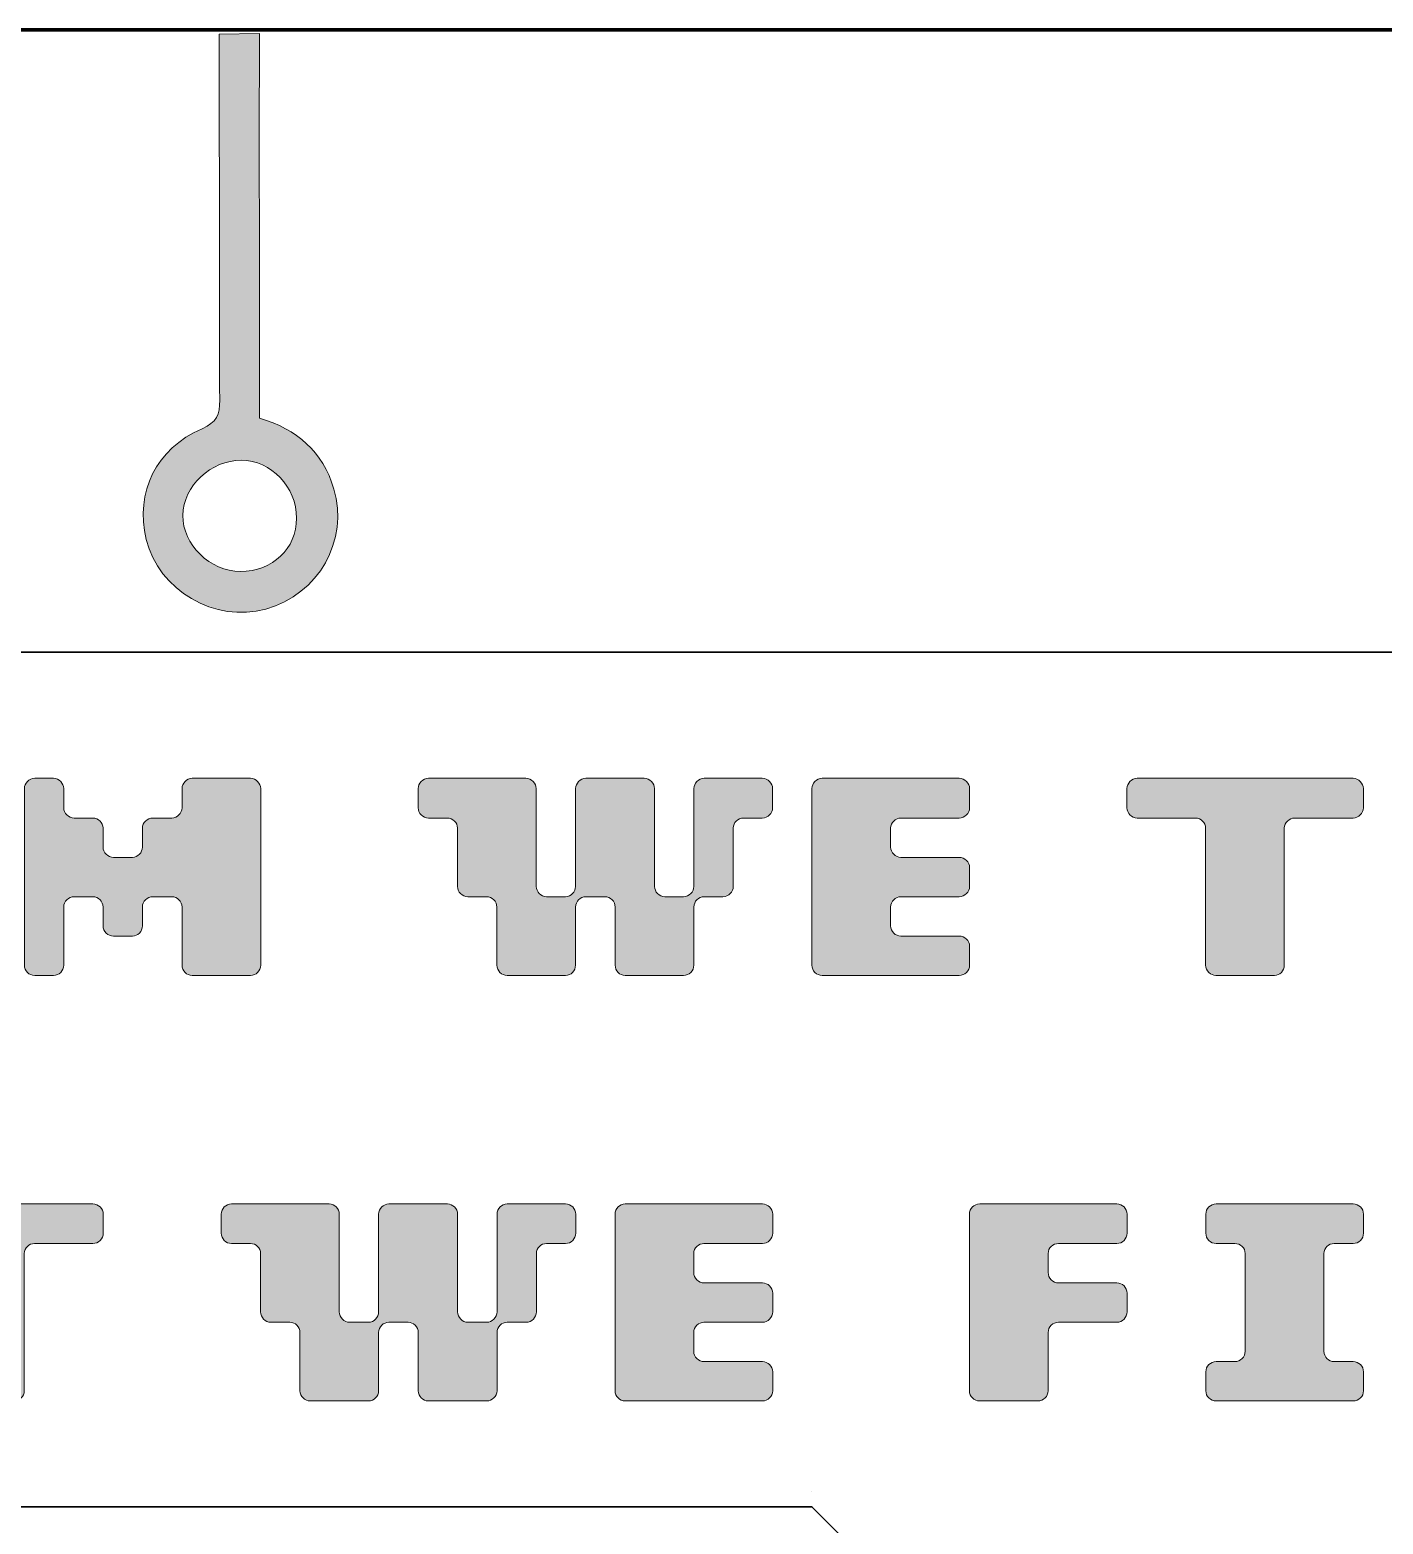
# Model space of a CAD drawing. Header units: millimetres. Extents: x -101 to 399, y 2 to 209.
# Drawn here: x 139 to 203.3, y 137.8 to 208.7 of the extents above; entities that cross this region are included whole.
import ezdxf

# ---------------------------------------------------------------- set-up
doc = ezdxf.new("R2010")
doc.units = ezdxf.units.MM
doc.header["$MEASUREMENT"] = 0
doc.layers.add('Layer 2 copy', color=7, linetype='Continuous')

# ---------------------------------------------------------------- blocks, each defined once
blk = doc.blocks.new('block 10')
at = {"color": 1, "lineweight": 70, "true_color": 0xff0000}
blk.add_open_spline([(398.696, 25.411), (398.696, 25.411), (395.696, 25.411), (395.696, 25.411), (395.696, 25.411), (395.696, 48.3), (395.696, 48.3), (395.696, 48.3), (398.696, 48.3), (398.696, 48.3), (398.696, 48.3), (398.696, 71.189), (398.696, 71.189), (398.696, 71.189), (395.696, 71.189), (395.696, 71.189), (395.696, 71.189), (395.696, 94.078), (395.696, 94.078), (395.696, 94.078), (398.696, 94.078), (398.696, 94.078), (398.696, 94.078), (398.696, 116.967), (398.696, 116.967), (398.696, 116.967), (395.696, 116.967), (395.696, 116.967), (395.696, 116.967), (395.696, 139.855), (395.696, 139.855), (395.696, 139.855), (398.696, 139.855), (398.696, 139.855), (398.696, 139.855), (398.696, 162.744), (398.696, 162.744), (398.696, 162.744), (395.696, 162.744), (395.696, 162.744), (395.696, 162.744), (395.696, 185.633), (395.696, 185.633), (395.696, 185.633), (398.696, 185.633), (398.696, 185.633), (398.696, 185.633), (398.696, 208.732), (398.696, 208.732), (398.696, 208.732), (395.696, 208.732), (395.696, 208.732), (395.696, 208.733), (-101.304, 208.733), (-101.304, 208.733), (-101.304, 208.733), (-101.304, 185.633), (-101.304, 185.633), (-101.304, 185.633), (-98.304, 185.633), (-98.304, 185.633), (-98.304, 185.633), (-98.304, 162.744), (-98.304, 162.744), (-98.304, 162.744), (-101.304, 162.744), (-101.304, 162.744), (-101.304, 162.744), (-101.304, 139.855), (-101.304, 139.855), (-101.304, 139.855), (-98.304, 139.855), (-98.304, 139.855), (-98.304, 139.855), (-98.304, 116.967), (-98.304, 116.967), (-98.304, 116.967), (-101.304, 116.967), (-101.304, 116.967), (-101.304, 116.967), (-101.304, 94.078), (-101.304, 94.078), (-101.304, 94.078), (-98.304, 94.078), (-98.304, 94.078), (-98.304, 94.078), (-98.304, 71.189), (-98.304, 71.189), (-98.304, 71.189), (-101.304, 71.189), (-101.304, 71.189), (-101.304, 71.189), (-101.304, 48.3), (-101.304, 48.3), (-101.304, 48.3), (-98.304, 48.3), (-98.304, 48.3), (-98.304, 48.3), (-98.304, 25.411), (-98.304, 25.411), (-98.304, 25.411), (-101.304, 25.411), (-101.304, 25.411), (-101.304, 25.411), (-101.304, 1.522), (-101.304, 1.522), (-101.304, 1.522), (398.696, 1.522), (398.696, 1.522), (398.696, 1.522), (398.696, 25.411), (398.696, 25.411)], degree=3, knots=[0, 0, 0, 0, 1, 1, 1, 2, 2, 2, 3, 3, 3, 4, 4, 4, 5, 5, 5, 6, 6, 6, 7, 7, 7, 8, 8, 8, 9, 9, 9, 10, 10, 10, 11, 11, 11, 12, 12, 12, 13, 13, 13, 14, 14, 14, 15, 15, 15, 16, 16, 16, 17, 17, 17, 18, 18, 18, 19, 19, 19, 20, 20, 20, 21, 21, 21, 22, 22, 22, 23, 23, 23, 24, 24, 24, 25, 25, 25, 26, 26, 26, 27, 27, 27, 28, 28, 28, 29, 29, 29, 30, 30, 30, 31, 31, 31, 32, 32, 32, 33, 33, 33, 34, 34, 34, 35, 35, 35, 36, 36, 36, 37, 37, 37, 37], dxfattribs=at)
blk = doc.blocks.new('block 11')
at = {"layer": 'Layer 2 copy', "true_color": 0xffffff}
h = blk.add_hatch(color=7, dxfattribs=at)
h.dxf.hatch_style = 2
edge = h.paths.add_edge_path()
edge.add_spline(control_points=[(138.735, 164.302), (138.735, 164.302), (138.735, 172.69), (138.735, 172.69), (138.735, 172.943), (138.954, 173.179), (139.224, 173.179), (139.224, 173.179), (140.116, 173.179), (140.116, 173.179), (140.386, 173.179), (140.605, 172.943), (140.605, 172.69), (140.605, 172.69), (140.605, 171.781), (140.605, 171.781), (140.605, 171.528), (140.84, 171.292), (141.093, 171.292), (141.093, 171.292), (141.986, 171.292), (141.986, 171.292), (142.255, 171.292), (142.474, 171.073), (142.474, 170.821), (142.474, 170.821), (142.474, 169.911), (142.474, 169.911), (142.474, 169.659), (142.71, 169.423), (142.963, 169.423), (142.963, 169.423), (143.872, 169.423), (143.872, 169.423), (144.125, 169.423), (144.344, 169.659), (144.344, 169.911), (144.344, 169.911), (144.344, 170.821), (144.344, 170.821), (144.344, 171.073), (144.58, 171.292), (144.833, 171.292), (144.833, 171.292), (145.742, 171.292), (145.742, 171.292), (145.995, 171.292), (146.23, 171.528), (146.23, 171.781), (146.23, 171.781), (146.23, 172.69), (146.23, 172.69), (146.23, 172.943), (146.449, 173.179), (146.702, 173.179), (146.702, 173.179), (149.481, 173.179), (149.481, 173.179), (149.734, 173.179), (149.97, 172.943), (149.97, 172.69), (149.97, 172.69), (149.97, 164.302), (149.97, 164.302), (149.97, 164.033), (149.734, 163.814), (149.481, 163.814), (149.481, 163.814), (146.702, 163.814), (146.702, 163.814), (146.449, 163.814), (146.23, 164.033), (146.23, 164.302), (146.23, 164.302), (146.23, 167.065), (146.23, 167.065), (146.23, 167.334), (145.995, 167.553), (145.742, 167.553), (145.742, 167.553), (144.833, 167.553), (144.833, 167.553), (144.58, 167.553), (144.344, 167.334), (144.344, 167.065), (144.344, 167.065), (144.344, 166.172), (144.344, 166.172), (144.344, 165.903), (144.125, 165.684), (143.872, 165.684), (143.872, 165.684), (142.963, 165.684), (142.963, 165.684), (142.71, 165.684), (142.474, 165.903), (142.474, 166.172), (142.474, 166.172), (142.474, 167.065), (142.474, 167.065), (142.474, 167.334), (142.255, 167.553), (141.986, 167.553), (141.986, 167.553), (141.093, 167.553), (141.093, 167.553), (140.84, 167.553), (140.605, 167.334), (140.605, 167.065), (140.605, 167.065), (140.605, 164.302), (140.605, 164.302), (140.605, 164.033), (140.386, 163.814), (140.116, 163.814), (140.116, 163.814), (139.224, 163.814), (139.224, 163.814), (138.954, 163.814), (138.735, 164.033), (138.735, 164.302)], knot_values=[0, 0, 0, 0, 1, 1, 1, 2, 2, 2, 3, 3, 3, 4, 4, 4, 5, 5, 5, 6, 6, 6, 7, 7, 7, 8, 8, 8, 9, 9, 9, 10, 10, 10, 11, 11, 11, 12, 12, 12, 13, 13, 13, 14, 14, 14, 15, 15, 15, 16, 16, 16, 17, 17, 17, 18, 18, 18, 19, 19, 19, 20, 20, 20, 21, 21, 21, 22, 22, 22, 23, 23, 23, 24, 24, 24, 25, 25, 25, 26, 26, 26, 27, 27, 27, 28, 28, 28, 29, 29, 29, 30, 30, 30, 31, 31, 31, 32, 32, 32, 33, 33, 33, 34, 34, 34, 35, 35, 35, 36, 36, 36, 37, 37, 37, 38, 38, 38, 39, 39, 39, 40, 40, 40, 40], degree=3, periodic=1)
h = blk.add_hatch(color=7, dxfattribs=at)
h.dxf.hatch_style = 2
edge = h.paths.add_edge_path()
edge.add_spline(control_points=[(161.188, 164.302), (161.188, 164.302), (161.188, 167.065), (161.188, 167.065), (161.188, 167.334), (160.969, 167.553), (160.699, 167.553), (160.699, 167.553), (159.807, 167.553), (159.807, 167.553), (159.537, 167.553), (159.318, 167.789), (159.318, 168.042), (159.318, 168.042), (159.318, 170.821), (159.318, 170.821), (159.318, 171.073), (159.099, 171.292), (158.83, 171.292), (158.83, 171.292), (157.937, 171.292), (157.937, 171.292), (157.668, 171.292), (157.448, 171.528), (157.448, 171.781), (157.448, 171.781), (157.448, 172.69), (157.448, 172.69), (157.448, 172.943), (157.668, 173.179), (157.937, 173.179), (157.937, 173.179), (162.569, 173.179), (162.569, 173.179), (162.838, 173.179), (163.057, 172.943), (163.057, 172.69), (163.057, 172.69), (163.057, 168.042), (163.057, 168.042), (163.057, 167.789), (163.293, 167.553), (163.546, 167.553), (163.546, 167.553), (164.455, 167.553), (164.455, 167.553), (164.708, 167.553), (164.927, 167.789), (164.927, 168.042), (164.927, 168.042), (164.927, 172.69), (164.927, 172.69), (164.927, 172.943), (165.163, 173.179), (165.415, 173.179), (165.415, 173.179), (168.194, 173.179), (168.194, 173.179), (168.447, 173.179), (168.683, 172.943), (168.683, 172.69), (168.683, 172.69), (168.683, 168.042), (168.683, 168.042), (168.683, 167.789), (168.902, 167.553), (169.171, 167.553), (169.171, 167.553), (170.064, 167.553), (170.064, 167.553), (170.317, 167.553), (170.553, 167.789), (170.553, 168.042), (170.553, 168.042), (170.553, 172.69), (170.553, 172.69), (170.553, 172.943), (170.771, 173.179), (171.041, 173.179), (171.041, 173.179), (173.803, 173.179), (173.803, 173.179), (174.073, 173.179), (174.292, 172.943), (174.292, 172.69), (174.292, 172.69), (174.292, 171.781), (174.292, 171.781), (174.292, 171.528), (174.073, 171.292), (173.803, 171.292), (173.803, 171.292), (172.911, 171.292), (172.911, 171.292), (172.641, 171.292), (172.422, 171.073), (172.422, 170.821), (172.422, 170.821), (172.422, 168.042), (172.422, 168.042), (172.422, 167.789), (172.203, 167.553), (171.934, 167.553), (171.934, 167.553), (171.041, 167.553), (171.041, 167.553), (170.771, 167.553), (170.553, 167.334), (170.553, 167.065), (170.553, 167.065), (170.553, 164.302), (170.553, 164.302), (170.553, 164.033), (170.317, 163.814), (170.064, 163.814), (170.064, 163.814), (167.285, 163.814), (167.285, 163.814), (167.032, 163.814), (166.813, 164.033), (166.813, 164.302), (166.813, 164.302), (166.813, 167.065), (166.813, 167.065), (166.813, 167.334), (166.578, 167.553), (166.325, 167.553), (166.325, 167.553), (165.415, 167.553), (165.415, 167.553), (165.163, 167.553), (164.927, 167.334), (164.927, 167.065), (164.927, 167.065), (164.927, 164.302), (164.927, 164.302), (164.927, 164.033), (164.708, 163.814), (164.455, 163.814), (164.455, 163.814), (161.676, 163.814), (161.676, 163.814), (161.423, 163.814), (161.188, 164.033), (161.188, 164.302)], knot_values=[0, 0, 0, 0, 1, 1, 1, 2, 2, 2, 3, 3, 3, 4, 4, 4, 5, 5, 5, 6, 6, 6, 7, 7, 7, 8, 8, 8, 9, 9, 9, 10, 10, 10, 11, 11, 11, 12, 12, 12, 13, 13, 13, 14, 14, 14, 15, 15, 15, 16, 16, 16, 17, 17, 17, 18, 18, 18, 19, 19, 19, 20, 20, 20, 21, 21, 21, 22, 22, 22, 23, 23, 23, 24, 24, 24, 25, 25, 25, 26, 26, 26, 27, 27, 27, 28, 28, 28, 29, 29, 29, 30, 30, 30, 31, 31, 31, 32, 32, 32, 33, 33, 33, 34, 34, 34, 35, 35, 35, 36, 36, 36, 37, 37, 37, 38, 38, 38, 39, 39, 39, 40, 40, 40, 41, 41, 41, 42, 42, 42, 43, 43, 43, 44, 44, 44, 45, 45, 45, 46, 46, 46, 47, 47, 47, 48, 48, 48, 48], degree=3, periodic=1)
h = blk.add_hatch(color=7, dxfattribs=at)
h.dxf.hatch_style = 2
edge = h.paths.add_edge_path()
edge.add_spline(control_points=[(176.162, 164.302), (176.162, 164.302), (176.162, 172.69), (176.162, 172.69), (176.162, 172.943), (176.381, 173.179), (176.65, 173.179), (176.65, 173.179), (183.168, 173.179), (183.168, 173.179), (183.421, 173.179), (183.657, 172.943), (183.657, 172.69), (183.657, 172.69), (183.657, 171.781), (183.657, 171.781), (183.657, 171.528), (183.421, 171.292), (183.168, 171.292), (183.168, 171.292), (180.389, 171.292), (180.389, 171.292), (180.137, 171.292), (179.901, 171.073), (179.901, 170.821), (179.901, 170.821), (179.901, 169.911), (179.901, 169.911), (179.901, 169.659), (180.137, 169.423), (180.389, 169.423), (180.389, 169.423), (183.168, 169.423), (183.168, 169.423), (183.421, 169.423), (183.657, 169.204), (183.657, 168.934), (183.657, 168.934), (183.657, 168.042), (183.657, 168.042), (183.657, 167.789), (183.421, 167.553), (183.168, 167.553), (183.168, 167.553), (180.389, 167.553), (180.389, 167.553), (180.137, 167.553), (179.901, 167.334), (179.901, 167.065), (179.901, 167.065), (179.901, 166.172), (179.901, 166.172), (179.901, 165.903), (180.137, 165.684), (180.389, 165.684), (180.389, 165.684), (183.168, 165.684), (183.168, 165.684), (183.421, 165.684), (183.657, 165.465), (183.657, 165.195), (183.657, 165.195), (183.657, 164.302), (183.657, 164.302), (183.657, 164.033), (183.421, 163.814), (183.168, 163.814), (183.168, 163.814), (176.65, 163.814), (176.65, 163.814), (176.381, 163.814), (176.162, 164.033), (176.162, 164.302)], knot_values=[0, 0, 0, 0, 1, 1, 1, 2, 2, 2, 3, 3, 3, 4, 4, 4, 5, 5, 5, 6, 6, 6, 7, 7, 7, 8, 8, 8, 9, 9, 9, 10, 10, 10, 11, 11, 11, 12, 12, 12, 13, 13, 13, 14, 14, 14, 15, 15, 15, 16, 16, 16, 17, 17, 17, 18, 18, 18, 19, 19, 19, 20, 20, 20, 21, 21, 21, 22, 22, 22, 23, 23, 23, 24, 24, 24, 24], degree=3, periodic=1)
h = blk.add_hatch(color=7, dxfattribs=at)
h.dxf.hatch_style = 2
edge = h.paths.add_edge_path()
edge.add_spline(control_points=[(194.875, 164.302), (194.875, 164.302), (194.875, 170.821), (194.875, 170.821), (194.875, 171.073), (194.656, 171.292), (194.387, 171.292), (194.387, 171.292), (191.624, 171.292), (191.624, 171.292), (191.355, 171.292), (191.136, 171.528), (191.136, 171.781), (191.136, 171.781), (191.136, 172.69), (191.136, 172.69), (191.136, 172.943), (191.355, 173.179), (191.624, 173.179), (191.624, 173.179), (201.882, 173.179), (201.882, 173.179), (202.135, 173.179), (202.37, 172.943), (202.37, 172.69), (202.37, 172.69), (202.37, 171.781), (202.37, 171.781), (202.37, 171.528), (202.135, 171.292), (201.882, 171.292), (201.882, 171.292), (199.103, 171.292), (199.103, 171.292), (198.85, 171.292), (198.614, 171.073), (198.614, 170.821), (198.614, 170.821), (198.614, 164.302), (198.614, 164.302), (198.614, 164.033), (198.395, 163.814), (198.143, 163.814), (198.143, 163.814), (195.364, 163.814), (195.364, 163.814), (195.111, 163.814), (194.875, 164.033), (194.875, 164.302)], knot_values=[0, 0, 0, 0, 1, 1, 1, 2, 2, 2, 3, 3, 3, 4, 4, 4, 5, 5, 5, 6, 6, 6, 7, 7, 7, 8, 8, 8, 9, 9, 9, 10, 10, 10, 11, 11, 11, 12, 12, 12, 13, 13, 13, 14, 14, 14, 15, 15, 15, 16, 16, 16, 16], degree=3, periodic=1)
h = blk.add_hatch(color=7, dxfattribs=at)
h.dxf.hatch_style = 2
edge = h.paths.add_edge_path()
edge.add_spline(control_points=[(134.987, 144.09), (134.987, 144.09), (134.987, 150.608), (134.987, 150.608), (134.987, 150.861), (134.769, 151.08), (134.499, 151.08), (134.499, 151.08), (131.737, 151.08), (131.737, 151.08), (131.467, 151.08), (131.248, 151.316), (131.248, 151.568), (131.248, 151.568), (131.248, 152.478), (131.248, 152.478), (131.248, 152.73), (131.467, 152.966), (131.737, 152.966), (131.737, 152.966), (141.994, 152.966), (141.994, 152.966), (142.247, 152.966), (142.483, 152.73), (142.483, 152.478), (142.483, 152.478), (142.483, 151.568), (142.483, 151.568), (142.483, 151.316), (142.247, 151.08), (141.994, 151.08), (141.994, 151.08), (139.215, 151.08), (139.215, 151.08), (138.963, 151.08), (138.727, 150.861), (138.727, 150.608), (138.727, 150.608), (138.727, 144.09), (138.727, 144.09), (138.727, 143.82), (138.508, 143.601), (138.255, 143.601), (138.255, 143.601), (135.476, 143.601), (135.476, 143.601), (135.223, 143.601), (134.987, 143.82), (134.987, 144.09)], knot_values=[0, 0, 0, 0, 1, 1, 1, 2, 2, 2, 3, 3, 3, 4, 4, 4, 5, 5, 5, 6, 6, 6, 7, 7, 7, 8, 8, 8, 9, 9, 9, 10, 10, 10, 11, 11, 11, 12, 12, 12, 13, 13, 13, 14, 14, 14, 15, 15, 15, 16, 16, 16, 16], degree=3, periodic=1)
h = blk.add_hatch(color=7, dxfattribs=at)
h.dxf.hatch_style = 2
edge = h.paths.add_edge_path()
edge.add_spline(control_points=[(151.831, 144.09), (151.831, 144.09), (151.831, 146.852), (151.831, 146.852), (151.831, 147.122), (151.612, 147.341), (151.343, 147.341), (151.343, 147.341), (150.45, 147.341), (150.45, 147.341), (150.181, 147.341), (149.962, 147.576), (149.962, 147.829), (149.962, 147.829), (149.962, 150.608), (149.962, 150.608), (149.962, 150.861), (149.743, 151.08), (149.473, 151.08), (149.473, 151.08), (148.581, 151.08), (148.581, 151.08), (148.311, 151.08), (148.092, 151.316), (148.092, 151.568), (148.092, 151.568), (148.092, 152.478), (148.092, 152.478), (148.092, 152.73), (148.311, 152.966), (148.581, 152.966), (148.581, 152.966), (153.212, 152.966), (153.212, 152.966), (153.482, 152.966), (153.701, 152.73), (153.701, 152.478), (153.701, 152.478), (153.701, 147.829), (153.701, 147.829), (153.701, 147.576), (153.937, 147.341), (154.189, 147.341), (154.189, 147.341), (155.099, 147.341), (155.099, 147.341), (155.351, 147.341), (155.57, 147.576), (155.57, 147.829), (155.57, 147.829), (155.57, 152.478), (155.57, 152.478), (155.57, 152.73), (155.806, 152.966), (156.059, 152.966), (156.059, 152.966), (158.838, 152.966), (158.838, 152.966), (159.091, 152.966), (159.326, 152.73), (159.326, 152.478), (159.326, 152.478), (159.326, 147.829), (159.326, 147.829), (159.326, 147.576), (159.545, 147.341), (159.815, 147.341), (159.815, 147.341), (160.708, 147.341), (160.708, 147.341), (160.96, 147.341), (161.196, 147.576), (161.196, 147.829), (161.196, 147.829), (161.196, 152.478), (161.196, 152.478), (161.196, 152.73), (161.415, 152.966), (161.685, 152.966), (161.685, 152.966), (164.447, 152.966), (164.447, 152.966), (164.716, 152.966), (164.935, 152.73), (164.935, 152.478), (164.935, 152.478), (164.935, 151.568), (164.935, 151.568), (164.935, 151.316), (164.716, 151.08), (164.447, 151.08), (164.447, 151.08), (163.554, 151.08), (163.554, 151.08), (163.284, 151.08), (163.066, 150.861), (163.066, 150.608), (163.066, 150.608), (163.066, 147.829), (163.066, 147.829), (163.066, 147.576), (162.847, 147.341), (162.577, 147.341), (162.577, 147.341), (161.685, 147.341), (161.685, 147.341), (161.415, 147.341), (161.196, 147.122), (161.196, 146.852), (161.196, 146.852), (161.196, 144.09), (161.196, 144.09), (161.196, 143.82), (160.96, 143.601), (160.708, 143.601), (160.708, 143.601), (157.928, 143.601), (157.928, 143.601), (157.676, 143.601), (157.457, 143.82), (157.457, 144.09), (157.457, 144.09), (157.457, 146.852), (157.457, 146.852), (157.457, 147.122), (157.221, 147.341), (156.968, 147.341), (156.968, 147.341), (156.059, 147.341), (156.059, 147.341), (155.806, 147.341), (155.57, 147.122), (155.57, 146.852), (155.57, 146.852), (155.57, 144.09), (155.57, 144.09), (155.57, 143.82), (155.351, 143.601), (155.099, 143.601), (155.099, 143.601), (152.32, 143.601), (152.32, 143.601), (152.067, 143.601), (151.831, 143.82), (151.831, 144.09)], knot_values=[0, 0, 0, 0, 1, 1, 1, 2, 2, 2, 3, 3, 3, 4, 4, 4, 5, 5, 5, 6, 6, 6, 7, 7, 7, 8, 8, 8, 9, 9, 9, 10, 10, 10, 11, 11, 11, 12, 12, 12, 13, 13, 13, 14, 14, 14, 15, 15, 15, 16, 16, 16, 17, 17, 17, 18, 18, 18, 19, 19, 19, 20, 20, 20, 21, 21, 21, 22, 22, 22, 23, 23, 23, 24, 24, 24, 25, 25, 25, 26, 26, 26, 27, 27, 27, 28, 28, 28, 29, 29, 29, 30, 30, 30, 31, 31, 31, 32, 32, 32, 33, 33, 33, 34, 34, 34, 35, 35, 35, 36, 36, 36, 37, 37, 37, 38, 38, 38, 39, 39, 39, 40, 40, 40, 41, 41, 41, 42, 42, 42, 43, 43, 43, 44, 44, 44, 45, 45, 45, 46, 46, 46, 47, 47, 47, 48, 48, 48, 48], degree=3, periodic=1)
h = blk.add_hatch(color=7, dxfattribs=at)
h.dxf.hatch_style = 2
edge = h.paths.add_edge_path()
edge.add_spline(control_points=[(166.805, 144.09), (166.805, 144.09), (166.805, 152.478), (166.805, 152.478), (166.805, 152.73), (167.024, 152.966), (167.294, 152.966), (167.294, 152.966), (173.812, 152.966), (173.812, 152.966), (174.065, 152.966), (174.3, 152.73), (174.3, 152.478), (174.3, 152.478), (174.3, 151.568), (174.3, 151.568), (174.3, 151.316), (174.065, 151.08), (173.812, 151.08), (173.812, 151.08), (171.033, 151.08), (171.033, 151.08), (170.78, 151.08), (170.545, 150.861), (170.545, 150.608), (170.545, 150.608), (170.545, 149.699), (170.545, 149.699), (170.545, 149.446), (170.78, 149.21), (171.033, 149.21), (171.033, 149.21), (173.812, 149.21), (173.812, 149.21), (174.065, 149.21), (174.3, 148.991), (174.3, 148.722), (174.3, 148.722), (174.3, 147.829), (174.3, 147.829), (174.3, 147.576), (174.065, 147.341), (173.812, 147.341), (173.812, 147.341), (171.033, 147.341), (171.033, 147.341), (170.78, 147.341), (170.545, 147.122), (170.545, 146.852), (170.545, 146.852), (170.545, 145.959), (170.545, 145.959), (170.545, 145.69), (170.78, 145.471), (171.033, 145.471), (171.033, 145.471), (173.812, 145.471), (173.812, 145.471), (174.065, 145.471), (174.3, 145.252), (174.3, 144.983), (174.3, 144.983), (174.3, 144.09), (174.3, 144.09), (174.3, 143.82), (174.065, 143.601), (173.812, 143.601), (173.812, 143.601), (167.294, 143.601), (167.294, 143.601), (167.024, 143.601), (166.805, 143.82), (166.805, 144.09)], knot_values=[0, 0, 0, 0, 1, 1, 1, 2, 2, 2, 3, 3, 3, 4, 4, 4, 5, 5, 5, 6, 6, 6, 7, 7, 7, 8, 8, 8, 9, 9, 9, 10, 10, 10, 11, 11, 11, 12, 12, 12, 13, 13, 13, 14, 14, 14, 15, 15, 15, 16, 16, 16, 17, 17, 17, 18, 18, 18, 19, 19, 19, 20, 20, 20, 21, 21, 21, 22, 22, 22, 23, 23, 23, 24, 24, 24, 24], degree=3, periodic=1)
h = blk.add_hatch(color=7, dxfattribs=at)
h.dxf.hatch_style = 2
edge = h.paths.add_edge_path()
edge.add_spline(control_points=[(183.649, 144.09), (183.649, 144.09), (183.649, 152.478), (183.649, 152.478), (183.649, 152.73), (183.868, 152.966), (184.138, 152.966), (184.138, 152.966), (190.656, 152.966), (190.656, 152.966), (190.909, 152.966), (191.144, 152.73), (191.144, 152.478), (191.144, 152.478), (191.144, 151.568), (191.144, 151.568), (191.144, 151.316), (190.909, 151.08), (190.656, 151.08), (190.656, 151.08), (187.877, 151.08), (187.877, 151.08), (187.624, 151.08), (187.388, 150.861), (187.388, 150.608), (187.388, 150.608), (187.388, 149.699), (187.388, 149.699), (187.388, 149.446), (187.624, 149.21), (187.877, 149.21), (187.877, 149.21), (190.656, 149.21), (190.656, 149.21), (190.909, 149.21), (191.144, 148.991), (191.144, 148.722), (191.144, 148.722), (191.144, 147.829), (191.144, 147.829), (191.144, 147.576), (190.909, 147.341), (190.656, 147.341), (190.656, 147.341), (187.877, 147.341), (187.877, 147.341), (187.624, 147.341), (187.388, 147.122), (187.388, 146.852), (187.388, 146.852), (187.388, 144.09), (187.388, 144.09), (187.388, 143.82), (187.169, 143.601), (186.9, 143.601), (186.9, 143.601), (184.138, 143.601), (184.138, 143.601), (183.868, 143.601), (183.649, 143.82), (183.649, 144.09)], knot_values=[0, 0, 0, 0, 1, 1, 1, 2, 2, 2, 3, 3, 3, 4, 4, 4, 5, 5, 5, 6, 6, 6, 7, 7, 7, 8, 8, 8, 9, 9, 9, 10, 10, 10, 11, 11, 11, 12, 12, 12, 13, 13, 13, 14, 14, 14, 15, 15, 15, 16, 16, 16, 17, 17, 17, 18, 18, 18, 19, 19, 19, 20, 20, 20, 20], degree=3, periodic=1)
h = blk.add_hatch(color=7, dxfattribs=at)
h.dxf.hatch_style = 2
edge = h.paths.add_edge_path()
edge.add_spline(control_points=[(194.884, 144.09), (194.884, 144.09), (194.884, 144.983), (194.884, 144.983), (194.884, 145.252), (195.103, 145.471), (195.372, 145.471), (195.372, 145.471), (196.265, 145.471), (196.265, 145.471), (196.534, 145.471), (196.754, 145.69), (196.754, 145.959), (196.754, 145.959), (196.754, 150.608), (196.754, 150.608), (196.754, 150.861), (196.534, 151.08), (196.265, 151.08), (196.265, 151.08), (195.372, 151.08), (195.372, 151.08), (195.103, 151.08), (194.884, 151.316), (194.884, 151.568), (194.884, 151.568), (194.884, 152.478), (194.884, 152.478), (194.884, 152.73), (195.103, 152.966), (195.372, 152.966), (195.372, 152.966), (201.891, 152.966), (201.891, 152.966), (202.143, 152.966), (202.379, 152.73), (202.379, 152.478), (202.379, 152.478), (202.379, 151.568), (202.379, 151.568), (202.379, 151.316), (202.143, 151.08), (201.891, 151.08), (201.891, 151.08), (200.981, 151.08), (200.981, 151.08), (200.728, 151.08), (200.492, 150.861), (200.492, 150.608), (200.492, 150.608), (200.492, 145.959), (200.492, 145.959), (200.492, 145.69), (200.728, 145.471), (200.981, 145.471), (200.981, 145.471), (201.891, 145.471), (201.891, 145.471), (202.143, 145.471), (202.379, 145.252), (202.379, 144.983), (202.379, 144.983), (202.379, 144.09), (202.379, 144.09), (202.379, 143.82), (202.143, 143.601), (201.891, 143.601), (201.891, 143.601), (195.372, 143.601), (195.372, 143.601), (195.103, 143.601), (194.884, 143.82), (194.884, 144.09)], knot_values=[0, 0, 0, 0, 1, 1, 1, 2, 2, 2, 3, 3, 3, 4, 4, 4, 5, 5, 5, 6, 6, 6, 7, 7, 7, 8, 8, 8, 9, 9, 9, 10, 10, 10, 11, 11, 11, 12, 12, 12, 13, 13, 13, 14, 14, 14, 15, 15, 15, 16, 16, 16, 17, 17, 17, 18, 18, 18, 19, 19, 19, 20, 20, 20, 21, 21, 21, 22, 22, 22, 23, 23, 23, 24, 24, 24, 24], degree=3, periodic=1)
at = {"layer": 'Layer 2 copy', "lineweight": 0}
for points, knots in [([(138.735, 164.302), (138.735, 164.302), (138.735, 172.69), (138.735, 172.69), (138.735, 172.943), (138.954, 173.179), (139.224, 173.179), (139.224, 173.179), (140.116, 173.179), (140.116, 173.179), (140.386, 173.179), (140.605, 172.943), (140.605, 172.69), (140.605, 172.69), (140.605, 171.781), (140.605, 171.781), (140.605, 171.528), (140.84, 171.292), (141.093, 171.292), (141.093, 171.292), (141.986, 171.292), (141.986, 171.292), (142.255, 171.292), (142.474, 171.073), (142.474, 170.821), (142.474, 170.821), (142.474, 169.911), (142.474, 169.911), (142.474, 169.659), (142.71, 169.423), (142.963, 169.423), (142.963, 169.423), (143.872, 169.423), (143.872, 169.423), (144.125, 169.423), (144.344, 169.659), (144.344, 169.911), (144.344, 169.911), (144.344, 170.821), (144.344, 170.821), (144.344, 171.073), (144.58, 171.292), (144.833, 171.292), (144.833, 171.292), (145.742, 171.292), (145.742, 171.292), (145.995, 171.292), (146.23, 171.528), (146.23, 171.781), (146.23, 171.781), (146.23, 172.69), (146.23, 172.69), (146.23, 172.943), (146.449, 173.179), (146.702, 173.179), (146.702, 173.179), (149.481, 173.179), (149.481, 173.179), (149.734, 173.179), (149.97, 172.943), (149.97, 172.69), (149.97, 172.69), (149.97, 164.302), (149.97, 164.302), (149.97, 164.033), (149.734, 163.814), (149.481, 163.814), (149.481, 163.814), (146.702, 163.814), (146.702, 163.814), (146.449, 163.814), (146.23, 164.033), (146.23, 164.302), (146.23, 164.302), (146.23, 167.065), (146.23, 167.065), (146.23, 167.334), (145.995, 167.553), (145.742, 167.553), (145.742, 167.553), (144.833, 167.553), (144.833, 167.553), (144.58, 167.553), (144.344, 167.334), (144.344, 167.065), (144.344, 167.065), (144.344, 166.172), (144.344, 166.172), (144.344, 165.903), (144.125, 165.684), (143.872, 165.684), (143.872, 165.684), (142.963, 165.684), (142.963, 165.684), (142.71, 165.684), (142.474, 165.903), (142.474, 166.172), (142.474, 166.172), (142.474, 167.065), (142.474, 167.065), (142.474, 167.334), (142.255, 167.553), (141.986, 167.553), (141.986, 167.553), (141.093, 167.553), (141.093, 167.553), (140.84, 167.553), (140.605, 167.334), (140.605, 167.065), (140.605, 167.065), (140.605, 164.302), (140.605, 164.302), (140.605, 164.033), (140.386, 163.814), (140.116, 163.814), (140.116, 163.814), (139.224, 163.814), (139.224, 163.814), (138.954, 163.814), (138.735, 164.033), (138.735, 164.302)], [0, 0, 0, 0, 1, 1, 1, 2, 2, 2, 3, 3, 3, 4, 4, 4, 5, 5, 5, 6, 6, 6, 7, 7, 7, 8, 8, 8, 9, 9, 9, 10, 10, 10, 11, 11, 11, 12, 12, 12, 13, 13, 13, 14, 14, 14, 15, 15, 15, 16, 16, 16, 17, 17, 17, 18, 18, 18, 19, 19, 19, 20, 20, 20, 21, 21, 21, 22, 22, 22, 23, 23, 23, 24, 24, 24, 25, 25, 25, 26, 26, 26, 27, 27, 27, 28, 28, 28, 29, 29, 29, 30, 30, 30, 31, 31, 31, 32, 32, 32, 33, 33, 33, 34, 34, 34, 35, 35, 35, 36, 36, 36, 37, 37, 37, 38, 38, 38, 39, 39, 39, 40, 40, 40, 40]), ([(161.188, 164.302), (161.188, 164.302), (161.188, 167.065), (161.188, 167.065), (161.188, 167.334), (160.969, 167.553), (160.699, 167.553), (160.699, 167.553), (159.807, 167.553), (159.807, 167.553), (159.537, 167.553), (159.318, 167.789), (159.318, 168.042), (159.318, 168.042), (159.318, 170.821), (159.318, 170.821), (159.318, 171.073), (159.099, 171.292), (158.83, 171.292), (158.83, 171.292), (157.937, 171.292), (157.937, 171.292), (157.668, 171.292), (157.448, 171.528), (157.448, 171.781), (157.448, 171.781), (157.448, 172.69), (157.448, 172.69), (157.448, 172.943), (157.668, 173.179), (157.937, 173.179), (157.937, 173.179), (162.569, 173.179), (162.569, 173.179), (162.838, 173.179), (163.057, 172.943), (163.057, 172.69), (163.057, 172.69), (163.057, 168.042), (163.057, 168.042), (163.057, 167.789), (163.293, 167.553), (163.546, 167.553), (163.546, 167.553), (164.455, 167.553), (164.455, 167.553), (164.708, 167.553), (164.927, 167.789), (164.927, 168.042), (164.927, 168.042), (164.927, 172.69), (164.927, 172.69), (164.927, 172.943), (165.163, 173.179), (165.415, 173.179), (165.415, 173.179), (168.194, 173.179), (168.194, 173.179), (168.447, 173.179), (168.683, 172.943), (168.683, 172.69), (168.683, 172.69), (168.683, 168.042), (168.683, 168.042), (168.683, 167.789), (168.902, 167.553), (169.171, 167.553), (169.171, 167.553), (170.064, 167.553), (170.064, 167.553), (170.317, 167.553), (170.553, 167.789), (170.553, 168.042), (170.553, 168.042), (170.553, 172.69), (170.553, 172.69), (170.553, 172.943), (170.771, 173.179), (171.041, 173.179), (171.041, 173.179), (173.803, 173.179), (173.803, 173.179), (174.073, 173.179), (174.292, 172.943), (174.292, 172.69), (174.292, 172.69), (174.292, 171.781), (174.292, 171.781), (174.292, 171.528), (174.073, 171.292), (173.803, 171.292), (173.803, 171.292), (172.911, 171.292), (172.911, 171.292), (172.641, 171.292), (172.422, 171.073), (172.422, 170.821), (172.422, 170.821), (172.422, 168.042), (172.422, 168.042), (172.422, 167.789), (172.203, 167.553), (171.934, 167.553), (171.934, 167.553), (171.041, 167.553), (171.041, 167.553), (170.771, 167.553), (170.553, 167.334), (170.553, 167.065), (170.553, 167.065), (170.553, 164.302), (170.553, 164.302), (170.553, 164.033), (170.317, 163.814), (170.064, 163.814), (170.064, 163.814), (167.285, 163.814), (167.285, 163.814), (167.032, 163.814), (166.813, 164.033), (166.813, 164.302), (166.813, 164.302), (166.813, 167.065), (166.813, 167.065), (166.813, 167.334), (166.578, 167.553), (166.325, 167.553), (166.325, 167.553), (165.415, 167.553), (165.415, 167.553), (165.163, 167.553), (164.927, 167.334), (164.927, 167.065), (164.927, 167.065), (164.927, 164.302), (164.927, 164.302), (164.927, 164.033), (164.708, 163.814), (164.455, 163.814), (164.455, 163.814), (161.676, 163.814), (161.676, 163.814), (161.423, 163.814), (161.188, 164.033), (161.188, 164.302)], [0, 0, 0, 0, 1, 1, 1, 2, 2, 2, 3, 3, 3, 4, 4, 4, 5, 5, 5, 6, 6, 6, 7, 7, 7, 8, 8, 8, 9, 9, 9, 10, 10, 10, 11, 11, 11, 12, 12, 12, 13, 13, 13, 14, 14, 14, 15, 15, 15, 16, 16, 16, 17, 17, 17, 18, 18, 18, 19, 19, 19, 20, 20, 20, 21, 21, 21, 22, 22, 22, 23, 23, 23, 24, 24, 24, 25, 25, 25, 26, 26, 26, 27, 27, 27, 28, 28, 28, 29, 29, 29, 30, 30, 30, 31, 31, 31, 32, 32, 32, 33, 33, 33, 34, 34, 34, 35, 35, 35, 36, 36, 36, 37, 37, 37, 38, 38, 38, 39, 39, 39, 40, 40, 40, 41, 41, 41, 42, 42, 42, 43, 43, 43, 44, 44, 44, 45, 45, 45, 46, 46, 46, 47, 47, 47, 48, 48, 48, 48]), ([(176.162, 164.302), (176.162, 164.302), (176.162, 172.69), (176.162, 172.69), (176.162, 172.943), (176.381, 173.179), (176.65, 173.179), (176.65, 173.179), (183.168, 173.179), (183.168, 173.179), (183.421, 173.179), (183.657, 172.943), (183.657, 172.69), (183.657, 172.69), (183.657, 171.781), (183.657, 171.781), (183.657, 171.528), (183.421, 171.292), (183.168, 171.292), (183.168, 171.292), (180.389, 171.292), (180.389, 171.292), (180.137, 171.292), (179.901, 171.073), (179.901, 170.821), (179.901, 170.821), (179.901, 169.911), (179.901, 169.911), (179.901, 169.659), (180.137, 169.423), (180.389, 169.423), (180.389, 169.423), (183.168, 169.423), (183.168, 169.423), (183.421, 169.423), (183.657, 169.204), (183.657, 168.934), (183.657, 168.934), (183.657, 168.042), (183.657, 168.042), (183.657, 167.789), (183.421, 167.553), (183.168, 167.553), (183.168, 167.553), (180.389, 167.553), (180.389, 167.553), (180.137, 167.553), (179.901, 167.334), (179.901, 167.065), (179.901, 167.065), (179.901, 166.172), (179.901, 166.172), (179.901, 165.903), (180.137, 165.684), (180.389, 165.684), (180.389, 165.684), (183.168, 165.684), (183.168, 165.684), (183.421, 165.684), (183.657, 165.465), (183.657, 165.195), (183.657, 165.195), (183.657, 164.302), (183.657, 164.302), (183.657, 164.033), (183.421, 163.814), (183.168, 163.814), (183.168, 163.814), (176.65, 163.814), (176.65, 163.814), (176.381, 163.814), (176.162, 164.033), (176.162, 164.302)], [0, 0, 0, 0, 1, 1, 1, 2, 2, 2, 3, 3, 3, 4, 4, 4, 5, 5, 5, 6, 6, 6, 7, 7, 7, 8, 8, 8, 9, 9, 9, 10, 10, 10, 11, 11, 11, 12, 12, 12, 13, 13, 13, 14, 14, 14, 15, 15, 15, 16, 16, 16, 17, 17, 17, 18, 18, 18, 19, 19, 19, 20, 20, 20, 21, 21, 21, 22, 22, 22, 23, 23, 23, 24, 24, 24, 24]), ([(194.875, 164.302), (194.875, 164.302), (194.875, 170.821), (194.875, 170.821), (194.875, 171.073), (194.656, 171.292), (194.387, 171.292), (194.387, 171.292), (191.624, 171.292), (191.624, 171.292), (191.355, 171.292), (191.136, 171.528), (191.136, 171.781), (191.136, 171.781), (191.136, 172.69), (191.136, 172.69), (191.136, 172.943), (191.355, 173.179), (191.624, 173.179), (191.624, 173.179), (201.882, 173.179), (201.882, 173.179), (202.135, 173.179), (202.37, 172.943), (202.37, 172.69), (202.37, 172.69), (202.37, 171.781), (202.37, 171.781), (202.37, 171.528), (202.135, 171.292), (201.882, 171.292), (201.882, 171.292), (199.103, 171.292), (199.103, 171.292), (198.85, 171.292), (198.614, 171.073), (198.614, 170.821), (198.614, 170.821), (198.614, 164.302), (198.614, 164.302), (198.614, 164.033), (198.395, 163.814), (198.143, 163.814), (198.143, 163.814), (195.364, 163.814), (195.364, 163.814), (195.111, 163.814), (194.875, 164.033), (194.875, 164.302)], [0, 0, 0, 0, 1, 1, 1, 2, 2, 2, 3, 3, 3, 4, 4, 4, 5, 5, 5, 6, 6, 6, 7, 7, 7, 8, 8, 8, 9, 9, 9, 10, 10, 10, 11, 11, 11, 12, 12, 12, 13, 13, 13, 14, 14, 14, 15, 15, 15, 16, 16, 16, 16]), ([(134.987, 144.09), (134.987, 144.09), (134.987, 150.608), (134.987, 150.608), (134.987, 150.861), (134.769, 151.08), (134.499, 151.08), (134.499, 151.08), (131.737, 151.08), (131.737, 151.08), (131.467, 151.08), (131.248, 151.316), (131.248, 151.568), (131.248, 151.568), (131.248, 152.478), (131.248, 152.478), (131.248, 152.73), (131.467, 152.966), (131.737, 152.966), (131.737, 152.966), (141.994, 152.966), (141.994, 152.966), (142.247, 152.966), (142.483, 152.73), (142.483, 152.478), (142.483, 152.478), (142.483, 151.568), (142.483, 151.568), (142.483, 151.316), (142.247, 151.08), (141.994, 151.08), (141.994, 151.08), (139.215, 151.08), (139.215, 151.08), (138.963, 151.08), (138.727, 150.861), (138.727, 150.608), (138.727, 150.608), (138.727, 144.09), (138.727, 144.09), (138.727, 143.82), (138.508, 143.601), (138.255, 143.601), (138.255, 143.601), (135.476, 143.601), (135.476, 143.601), (135.223, 143.601), (134.987, 143.82), (134.987, 144.09)], [0, 0, 0, 0, 1, 1, 1, 2, 2, 2, 3, 3, 3, 4, 4, 4, 5, 5, 5, 6, 6, 6, 7, 7, 7, 8, 8, 8, 9, 9, 9, 10, 10, 10, 11, 11, 11, 12, 12, 12, 13, 13, 13, 14, 14, 14, 15, 15, 15, 16, 16, 16, 16]), ([(151.831, 144.09), (151.831, 144.09), (151.831, 146.852), (151.831, 146.852), (151.831, 147.122), (151.612, 147.341), (151.343, 147.341), (151.343, 147.341), (150.45, 147.341), (150.45, 147.341), (150.181, 147.341), (149.962, 147.576), (149.962, 147.829), (149.962, 147.829), (149.962, 150.608), (149.962, 150.608), (149.962, 150.861), (149.743, 151.08), (149.473, 151.08), (149.473, 151.08), (148.581, 151.08), (148.581, 151.08), (148.311, 151.08), (148.092, 151.316), (148.092, 151.568), (148.092, 151.568), (148.092, 152.478), (148.092, 152.478), (148.092, 152.73), (148.311, 152.966), (148.581, 152.966), (148.581, 152.966), (153.212, 152.966), (153.212, 152.966), (153.482, 152.966), (153.701, 152.73), (153.701, 152.478), (153.701, 152.478), (153.701, 147.829), (153.701, 147.829), (153.701, 147.576), (153.937, 147.341), (154.189, 147.341), (154.189, 147.341), (155.099, 147.341), (155.099, 147.341), (155.351, 147.341), (155.57, 147.576), (155.57, 147.829), (155.57, 147.829), (155.57, 152.478), (155.57, 152.478), (155.57, 152.73), (155.806, 152.966), (156.059, 152.966), (156.059, 152.966), (158.838, 152.966), (158.838, 152.966), (159.091, 152.966), (159.326, 152.73), (159.326, 152.478), (159.326, 152.478), (159.326, 147.829), (159.326, 147.829), (159.326, 147.576), (159.545, 147.341), (159.815, 147.341), (159.815, 147.341), (160.708, 147.341), (160.708, 147.341), (160.96, 147.341), (161.196, 147.576), (161.196, 147.829), (161.196, 147.829), (161.196, 152.478), (161.196, 152.478), (161.196, 152.73), (161.415, 152.966), (161.685, 152.966), (161.685, 152.966), (164.447, 152.966), (164.447, 152.966), (164.716, 152.966), (164.935, 152.73), (164.935, 152.478), (164.935, 152.478), (164.935, 151.568), (164.935, 151.568), (164.935, 151.316), (164.716, 151.08), (164.447, 151.08), (164.447, 151.08), (163.554, 151.08), (163.554, 151.08), (163.284, 151.08), (163.066, 150.861), (163.066, 150.608), (163.066, 150.608), (163.066, 147.829), (163.066, 147.829), (163.066, 147.576), (162.847, 147.341), (162.577, 147.341), (162.577, 147.341), (161.685, 147.341), (161.685, 147.341), (161.415, 147.341), (161.196, 147.122), (161.196, 146.852), (161.196, 146.852), (161.196, 144.09), (161.196, 144.09), (161.196, 143.82), (160.96, 143.601), (160.708, 143.601), (160.708, 143.601), (157.928, 143.601), (157.928, 143.601), (157.676, 143.601), (157.457, 143.82), (157.457, 144.09), (157.457, 144.09), (157.457, 146.852), (157.457, 146.852), (157.457, 147.122), (157.221, 147.341), (156.968, 147.341), (156.968, 147.341), (156.059, 147.341), (156.059, 147.341), (155.806, 147.341), (155.57, 147.122), (155.57, 146.852), (155.57, 146.852), (155.57, 144.09), (155.57, 144.09), (155.57, 143.82), (155.351, 143.601), (155.099, 143.601), (155.099, 143.601), (152.32, 143.601), (152.32, 143.601), (152.067, 143.601), (151.831, 143.82), (151.831, 144.09)], [0, 0, 0, 0, 1, 1, 1, 2, 2, 2, 3, 3, 3, 4, 4, 4, 5, 5, 5, 6, 6, 6, 7, 7, 7, 8, 8, 8, 9, 9, 9, 10, 10, 10, 11, 11, 11, 12, 12, 12, 13, 13, 13, 14, 14, 14, 15, 15, 15, 16, 16, 16, 17, 17, 17, 18, 18, 18, 19, 19, 19, 20, 20, 20, 21, 21, 21, 22, 22, 22, 23, 23, 23, 24, 24, 24, 25, 25, 25, 26, 26, 26, 27, 27, 27, 28, 28, 28, 29, 29, 29, 30, 30, 30, 31, 31, 31, 32, 32, 32, 33, 33, 33, 34, 34, 34, 35, 35, 35, 36, 36, 36, 37, 37, 37, 38, 38, 38, 39, 39, 39, 40, 40, 40, 41, 41, 41, 42, 42, 42, 43, 43, 43, 44, 44, 44, 45, 45, 45, 46, 46, 46, 47, 47, 47, 48, 48, 48, 48]), ([(166.805, 144.09), (166.805, 144.09), (166.805, 152.478), (166.805, 152.478), (166.805, 152.73), (167.024, 152.966), (167.294, 152.966), (167.294, 152.966), (173.812, 152.966), (173.812, 152.966), (174.065, 152.966), (174.3, 152.73), (174.3, 152.478), (174.3, 152.478), (174.3, 151.568), (174.3, 151.568), (174.3, 151.316), (174.065, 151.08), (173.812, 151.08), (173.812, 151.08), (171.033, 151.08), (171.033, 151.08), (170.78, 151.08), (170.545, 150.861), (170.545, 150.608), (170.545, 150.608), (170.545, 149.699), (170.545, 149.699), (170.545, 149.446), (170.78, 149.21), (171.033, 149.21), (171.033, 149.21), (173.812, 149.21), (173.812, 149.21), (174.065, 149.21), (174.3, 148.991), (174.3, 148.722), (174.3, 148.722), (174.3, 147.829), (174.3, 147.829), (174.3, 147.576), (174.065, 147.341), (173.812, 147.341), (173.812, 147.341), (171.033, 147.341), (171.033, 147.341), (170.78, 147.341), (170.545, 147.122), (170.545, 146.852), (170.545, 146.852), (170.545, 145.959), (170.545, 145.959), (170.545, 145.69), (170.78, 145.471), (171.033, 145.471), (171.033, 145.471), (173.812, 145.471), (173.812, 145.471), (174.065, 145.471), (174.3, 145.252), (174.3, 144.983), (174.3, 144.983), (174.3, 144.09), (174.3, 144.09), (174.3, 143.82), (174.065, 143.601), (173.812, 143.601), (173.812, 143.601), (167.294, 143.601), (167.294, 143.601), (167.024, 143.601), (166.805, 143.82), (166.805, 144.09)], [0, 0, 0, 0, 1, 1, 1, 2, 2, 2, 3, 3, 3, 4, 4, 4, 5, 5, 5, 6, 6, 6, 7, 7, 7, 8, 8, 8, 9, 9, 9, 10, 10, 10, 11, 11, 11, 12, 12, 12, 13, 13, 13, 14, 14, 14, 15, 15, 15, 16, 16, 16, 17, 17, 17, 18, 18, 18, 19, 19, 19, 20, 20, 20, 21, 21, 21, 22, 22, 22, 23, 23, 23, 24, 24, 24, 24]), ([(183.649, 144.09), (183.649, 144.09), (183.649, 152.478), (183.649, 152.478), (183.649, 152.73), (183.868, 152.966), (184.138, 152.966), (184.138, 152.966), (190.656, 152.966), (190.656, 152.966), (190.909, 152.966), (191.144, 152.73), (191.144, 152.478), (191.144, 152.478), (191.144, 151.568), (191.144, 151.568), (191.144, 151.316), (190.909, 151.08), (190.656, 151.08), (190.656, 151.08), (187.877, 151.08), (187.877, 151.08), (187.624, 151.08), (187.388, 150.861), (187.388, 150.608), (187.388, 150.608), (187.388, 149.699), (187.388, 149.699), (187.388, 149.446), (187.624, 149.21), (187.877, 149.21), (187.877, 149.21), (190.656, 149.21), (190.656, 149.21), (190.909, 149.21), (191.144, 148.991), (191.144, 148.722), (191.144, 148.722), (191.144, 147.829), (191.144, 147.829), (191.144, 147.576), (190.909, 147.341), (190.656, 147.341), (190.656, 147.341), (187.877, 147.341), (187.877, 147.341), (187.624, 147.341), (187.388, 147.122), (187.388, 146.852), (187.388, 146.852), (187.388, 144.09), (187.388, 144.09), (187.388, 143.82), (187.169, 143.601), (186.9, 143.601), (186.9, 143.601), (184.138, 143.601), (184.138, 143.601), (183.868, 143.601), (183.649, 143.82), (183.649, 144.09)], [0, 0, 0, 0, 1, 1, 1, 2, 2, 2, 3, 3, 3, 4, 4, 4, 5, 5, 5, 6, 6, 6, 7, 7, 7, 8, 8, 8, 9, 9, 9, 10, 10, 10, 11, 11, 11, 12, 12, 12, 13, 13, 13, 14, 14, 14, 15, 15, 15, 16, 16, 16, 17, 17, 17, 18, 18, 18, 19, 19, 19, 20, 20, 20, 20]), ([(194.884, 144.09), (194.884, 144.09), (194.884, 144.983), (194.884, 144.983), (194.884, 145.252), (195.103, 145.471), (195.372, 145.471), (195.372, 145.471), (196.265, 145.471), (196.265, 145.471), (196.534, 145.471), (196.754, 145.69), (196.754, 145.959), (196.754, 145.959), (196.754, 150.608), (196.754, 150.608), (196.754, 150.861), (196.534, 151.08), (196.265, 151.08), (196.265, 151.08), (195.372, 151.08), (195.372, 151.08), (195.103, 151.08), (194.884, 151.316), (194.884, 151.568), (194.884, 151.568), (194.884, 152.478), (194.884, 152.478), (194.884, 152.73), (195.103, 152.966), (195.372, 152.966), (195.372, 152.966), (201.891, 152.966), (201.891, 152.966), (202.143, 152.966), (202.379, 152.73), (202.379, 152.478), (202.379, 152.478), (202.379, 151.568), (202.379, 151.568), (202.379, 151.316), (202.143, 151.08), (201.891, 151.08), (201.891, 151.08), (200.981, 151.08), (200.981, 151.08), (200.728, 151.08), (200.492, 150.861), (200.492, 150.608), (200.492, 150.608), (200.492, 145.959), (200.492, 145.959), (200.492, 145.69), (200.728, 145.471), (200.981, 145.471), (200.981, 145.471), (201.891, 145.471), (201.891, 145.471), (202.143, 145.471), (202.379, 145.252), (202.379, 144.983), (202.379, 144.983), (202.379, 144.09), (202.379, 144.09), (202.379, 143.82), (202.143, 143.601), (201.891, 143.601), (201.891, 143.601), (195.372, 143.601), (195.372, 143.601), (195.103, 143.601), (194.884, 143.82), (194.884, 144.09)], [0, 0, 0, 0, 1, 1, 1, 2, 2, 2, 3, 3, 3, 4, 4, 4, 5, 5, 5, 6, 6, 6, 7, 7, 7, 8, 8, 8, 9, 9, 9, 10, 10, 10, 11, 11, 11, 12, 12, 12, 13, 13, 13, 14, 14, 14, 15, 15, 15, 16, 16, 16, 17, 17, 17, 18, 18, 18, 19, 19, 19, 20, 20, 20, 21, 21, 21, 22, 22, 22, 23, 23, 23, 24, 24, 24, 24])]:
    blk.add_open_spline(points, degree=3, knots=knots, dxfattribs=at)

msp = doc.modelspace()

# ---------------------------------------------------------------- hatches: boundary and pattern name
at = {"layer": 'Layer 2 copy', "true_color": 0xffffff}
h = msp.add_hatch(color=7, dxfattribs=at)
h.dxf.hatch_style = 2
edge = h.paths.add_edge_path()
edge.add_spline(control_points=[(149.904, 208.556), (149.893, 202.224), (149.904, 197.704), (149.915, 191.372), (149.915, 191.018), (149.915, 190.664), (149.915, 190.284), (151.69, 189.76), (152.917, 188.709), (153.445, 186.922), (154.169, 184.491), (152.716, 181.917), (150.211, 181.219), (147.795, 180.543), (145.105, 182.113), (144.529, 184.528), (143.995, 186.78), (144.978, 188.83), (147.177, 189.787), (147.874, 190.088), (148.022, 190.458), (148.017, 191.15), (147.991, 197.551), (148.012, 202.134), (147.985, 208.535), (147.985, 208.535), (149.904, 208.556), (149.904, 208.556)], knot_values=[0, 0, 0, 0, 1, 1, 1, 2, 2, 2, 3, 3, 3, 4, 4, 4, 5, 5, 5, 6, 6, 6, 7, 7, 7, 8, 8, 8, 9, 9, 9, 9], degree=3, periodic=1)
edge = h.paths.add_edge_path()
edge.add_spline(control_points=[(148.995, 183.006), (150.538, 183.011), (151.669, 184.084), (151.669, 185.532), (151.669, 187.017), (150.464, 188.286), (149.048, 188.291), (147.594, 188.296), (146.289, 187.07), (146.262, 185.67), (146.247, 184.295), (147.563, 183.006), (148.995, 183.006)], knot_values=[0, 0, 0, 0, 1, 1, 1, 2, 2, 2, 3, 3, 3, 4, 4, 4, 4], degree=3, periodic=1)

# ---------------------------------------------------------------- linework, layer by layer
at = {"color": 1, "lineweight": 35, "true_color": 0xff0000}
msp.add_lwpolyline([(176.162, 139.278), (176.162, 139.278)], dxfattribs=at)
msp.add_open_spline([(225.369, 138.557), (225.369, 138.557), (219.223, 132.411), (219.223, 132.411), (219.223, 132.411), (182.324, 132.411), (182.324, 132.411), (182.324, 132.411), (176.162, 138.573), (176.162, 138.573), (176.162, 138.573), (119.792, 138.573), (119.792, 138.573), (119.792, 138.573), (116.274, 135.055), (116.274, 135.055), (116.274, 135.055), (56.244, 135.055), (56.244, 135.055), (56.244, 135.055), (50.008, 141.292), (50.008, 141.292), (50.008, 141.292), (50.008, 148.611), (50.008, 148.611), (50.008, 148.611), (40.654, 157.964), (40.654, 157.964), (40.654, 157.964), (40.654, 173.465), (40.654, 173.465), (40.654, 173.465), (52.133, 184.943), (52.133, 184.943), (52.133, 184.943), (79.849, 184.903), (79.849, 184.903), (79.849, 184.903), (85.578, 179.175), (85.578, 179.175), (85.578, 179.175), (227.891, 179.175), (227.891, 179.175), (227.891, 179.175), (230.746, 182.029), (230.746, 182.029), (230.746, 182.029), (247.211, 182.029), (247.211, 182.029), (247.211, 182.029), (256.767, 172.473), (256.767, 172.473), (256.767, 172.473), (256.767, 157.395), (256.767, 157.395), (256.767, 157.395), (237.944, 138.573), (237.944, 138.573), (237.944, 138.573), (225.369, 138.573), (225.369, 138.573)], degree=3, knots=[0, 0, 0, 0, 1, 1, 1, 2, 2, 2, 3, 3, 3, 4, 4, 4, 5, 5, 5, 6, 6, 6, 7, 7, 7, 8, 8, 8, 9, 9, 9, 10, 10, 10, 11, 11, 11, 12, 12, 12, 13, 13, 13, 14, 14, 14, 15, 15, 15, 16, 16, 16, 17, 17, 17, 18, 18, 18, 19, 19, 19, 20, 20, 20, 20], dxfattribs=at)
at = {"layer": 'Layer 2 copy', "lineweight": 0}
for points, knots in [([(149.904, 208.556), (149.893, 202.224), (149.904, 197.704), (149.915, 191.372), (149.915, 191.018), (149.915, 190.664), (149.915, 190.284), (151.69, 189.76), (152.917, 188.709), (153.445, 186.922), (154.169, 184.491), (152.716, 181.917), (150.211, 181.219), (147.795, 180.543), (145.105, 182.113), (144.529, 184.528), (143.995, 186.78), (144.978, 188.83), (147.177, 189.787), (147.874, 190.088), (148.022, 190.458), (148.017, 191.15), (147.991, 197.551), (148.012, 202.134), (147.985, 208.535), (147.985, 208.535), (149.904, 208.556), (149.904, 208.556)], [0, 0, 0, 0, 1, 1, 1, 2, 2, 2, 3, 3, 3, 4, 4, 4, 5, 5, 5, 6, 6, 6, 7, 7, 7, 8, 8, 8, 9, 9, 9, 9]), ([(148.995, 183.006), (150.538, 183.011), (151.669, 184.084), (151.669, 185.532), (151.669, 187.017), (150.464, 188.286), (149.048, 188.291), (147.594, 188.296), (146.289, 187.07), (146.262, 185.67), (146.247, 184.295), (147.563, 183.006), (148.995, 183.006)], [0, 0, 0, 0, 1, 1, 1, 2, 2, 2, 3, 3, 3, 4, 4, 4, 4])]:
    msp.add_open_spline(points, degree=3, knots=knots, dxfattribs=at)

# ---------------------------------------------------------------- block references
msp.add_blockref('block 10', (0, 0))
at = {"layer": 'Layer 2 copy'}
msp.add_blockref('block 11', (0, 0), dxfattribs=at)

doc.saveas('drawing.dxf')
